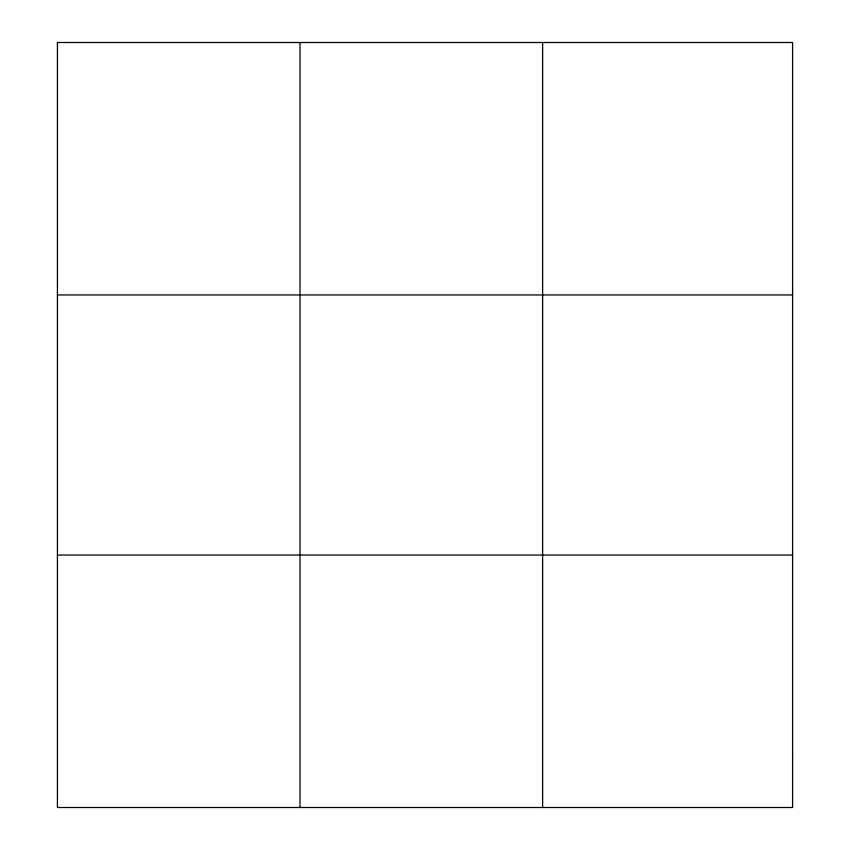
<?xml version="1.0" encoding="UTF-8"?>
<svg xmlns="http://www.w3.org/2000/svg" width="850" height="850" viewBox="0 0 850 850"><rect width="100%" height="100%" fill="white"/><g stroke="black" fill="none" stroke-linecap="round" stroke-linejoin="round"><path stroke-width="1.27" d="M300.018 42.5L300.018 807.5M542.629 42.5L542.629 807.5M57.417 294.95L792.582 294.95M57.417 555.05L792.582 555.05M792.582 757.01L792.582 807.5L57.417 807.5L57.417 42.5L792.582 42.5L792.582 757.01"/></g></svg>
